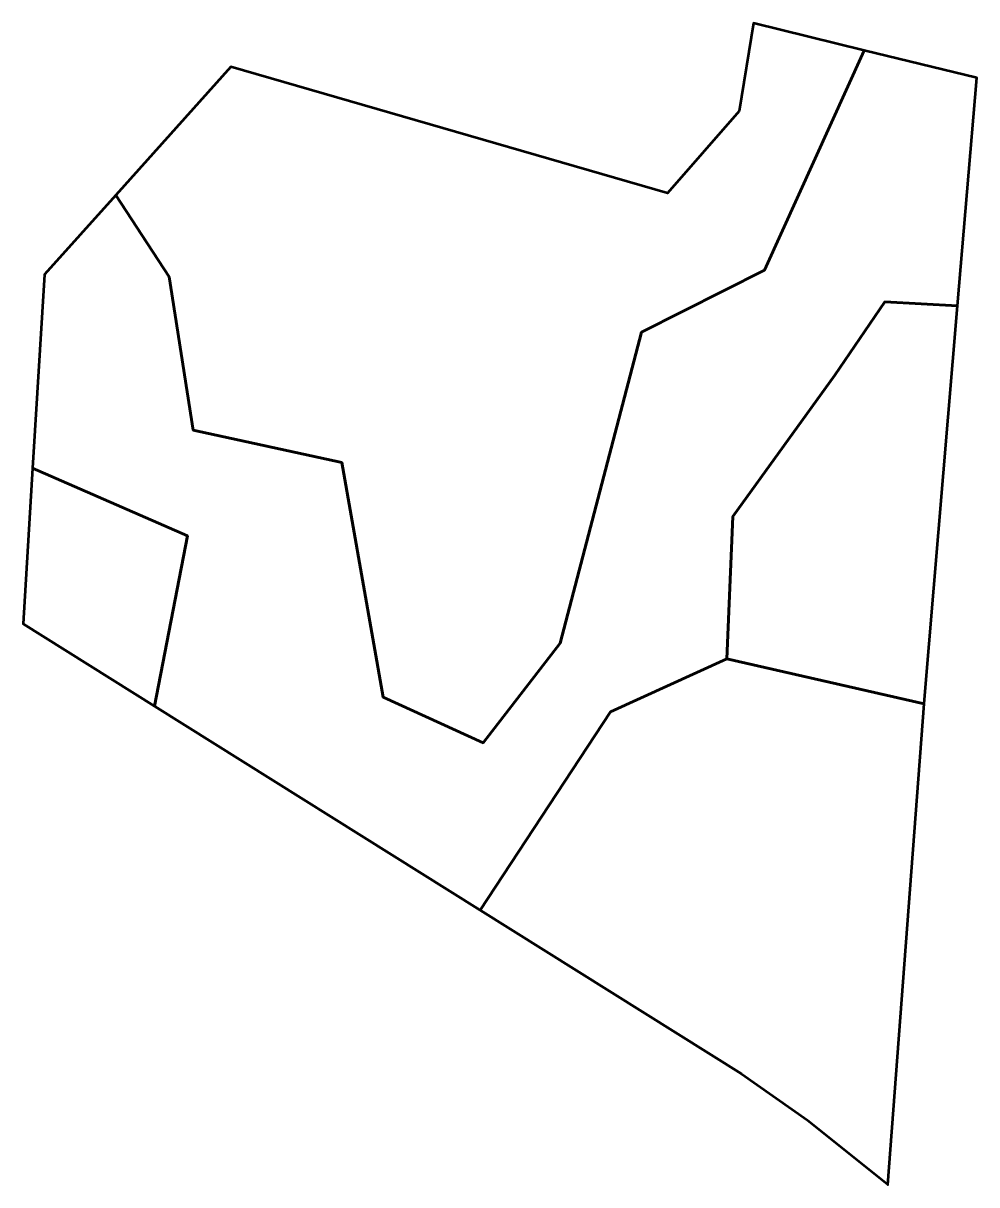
# Model space of a CAD drawing. Header units: metres. Extents: x 807674 to 807765, y 9157219 to 9157331.
import ezdxf

# ---------------------------------------------------------------- set-up
doc = ezdxf.new("R2010")
doc.units = ezdxf.units.M
doc.header["$MEASUREMENT"] = 0
doc.layers.add('2868-21060', color=1, linetype='Continuous')

msp = doc.modelspace()

# ---------------------------------------------------------------- linework, layer by layer
at = {"layer": '2868-21060', "color": 131, "lineweight": 53, "true_color": 0xbbffff}
for points in [[(807687.58, 9157306.67), (807689.89, 9157291.89), (807704.21, 9157288.78), (807708.2, 9157266.19), (807717.83, 9157261.79), (807725.23, 9157271.4), (807733.07, 9157301.35), (807744.9, 9157307.32), (807754.52, 9157328.48), (807743.86, 9157331.09), (807742.48, 9157322.63), (807735.58, 9157314.72), (807693.51, 9157326.89), (807682.44, 9157314.55), (807684.92, 9157310.76)], [(807742.7, 9157229.91), (807749.05, 9157225.45), (807756.72, 9157219.31), (807756.8, 9157219.22), (807760.28, 9157265.53), (807741.29, 9157269.87), (807730.09, 9157264.78), (807717.52, 9157245.68)]]:
    msp.add_lwpolyline(points, close=True, dxfattribs=at)
at = {"layer": '2868-21060', "color": 40, "lineweight": 53, "true_color": 0xffbb00}
msp.add_lwpolyline([(807674.44, 9157288.25), (807689.36, 9157281.73), (807686.18, 9157265.32), (807717.52, 9157245.68), (807730.09, 9157264.78), (807741.29, 9157269.87), (807741.86, 9157283.59), (807751.68, 9157297.2), (807756.51, 9157304.27), (807763.5, 9157303.87), (807765.35, 9157325.83), (807754.52, 9157328.48), (807744.9, 9157307.32), (807733.07, 9157301.35), (807725.23, 9157271.4), (807717.83, 9157261.79), (807708.2, 9157266.19), (807704.21, 9157288.78), (807689.89, 9157291.89), (807687.58, 9157306.67), (807682.44, 9157314.55), (807675.57, 9157306.89)], close=True, dxfattribs=at)
at = {"layer": '2868-21060', "color": 5, "lineweight": 53, "true_color": 0x0000ff}
msp.add_lwpolyline([(807741.29, 9157269.87), (807760.28, 9157265.53), (807760.31, 9157265.97), (807763.5, 9157303.87), (807756.51, 9157304.27), (807751.68, 9157297.2), (807741.86, 9157283.59)], close=True, dxfattribs=at)
at = {"layer": '2868-21060', "color": 4, "lineweight": 53, "true_color": 0x00ffff}
msp.add_lwpolyline([(807686.18, 9157265.32), (807689.36, 9157281.73), (807674.44, 9157288.25), (807673.53, 9157273.24)], close=True, dxfattribs=at)

doc.saveas('drawing.dxf')
